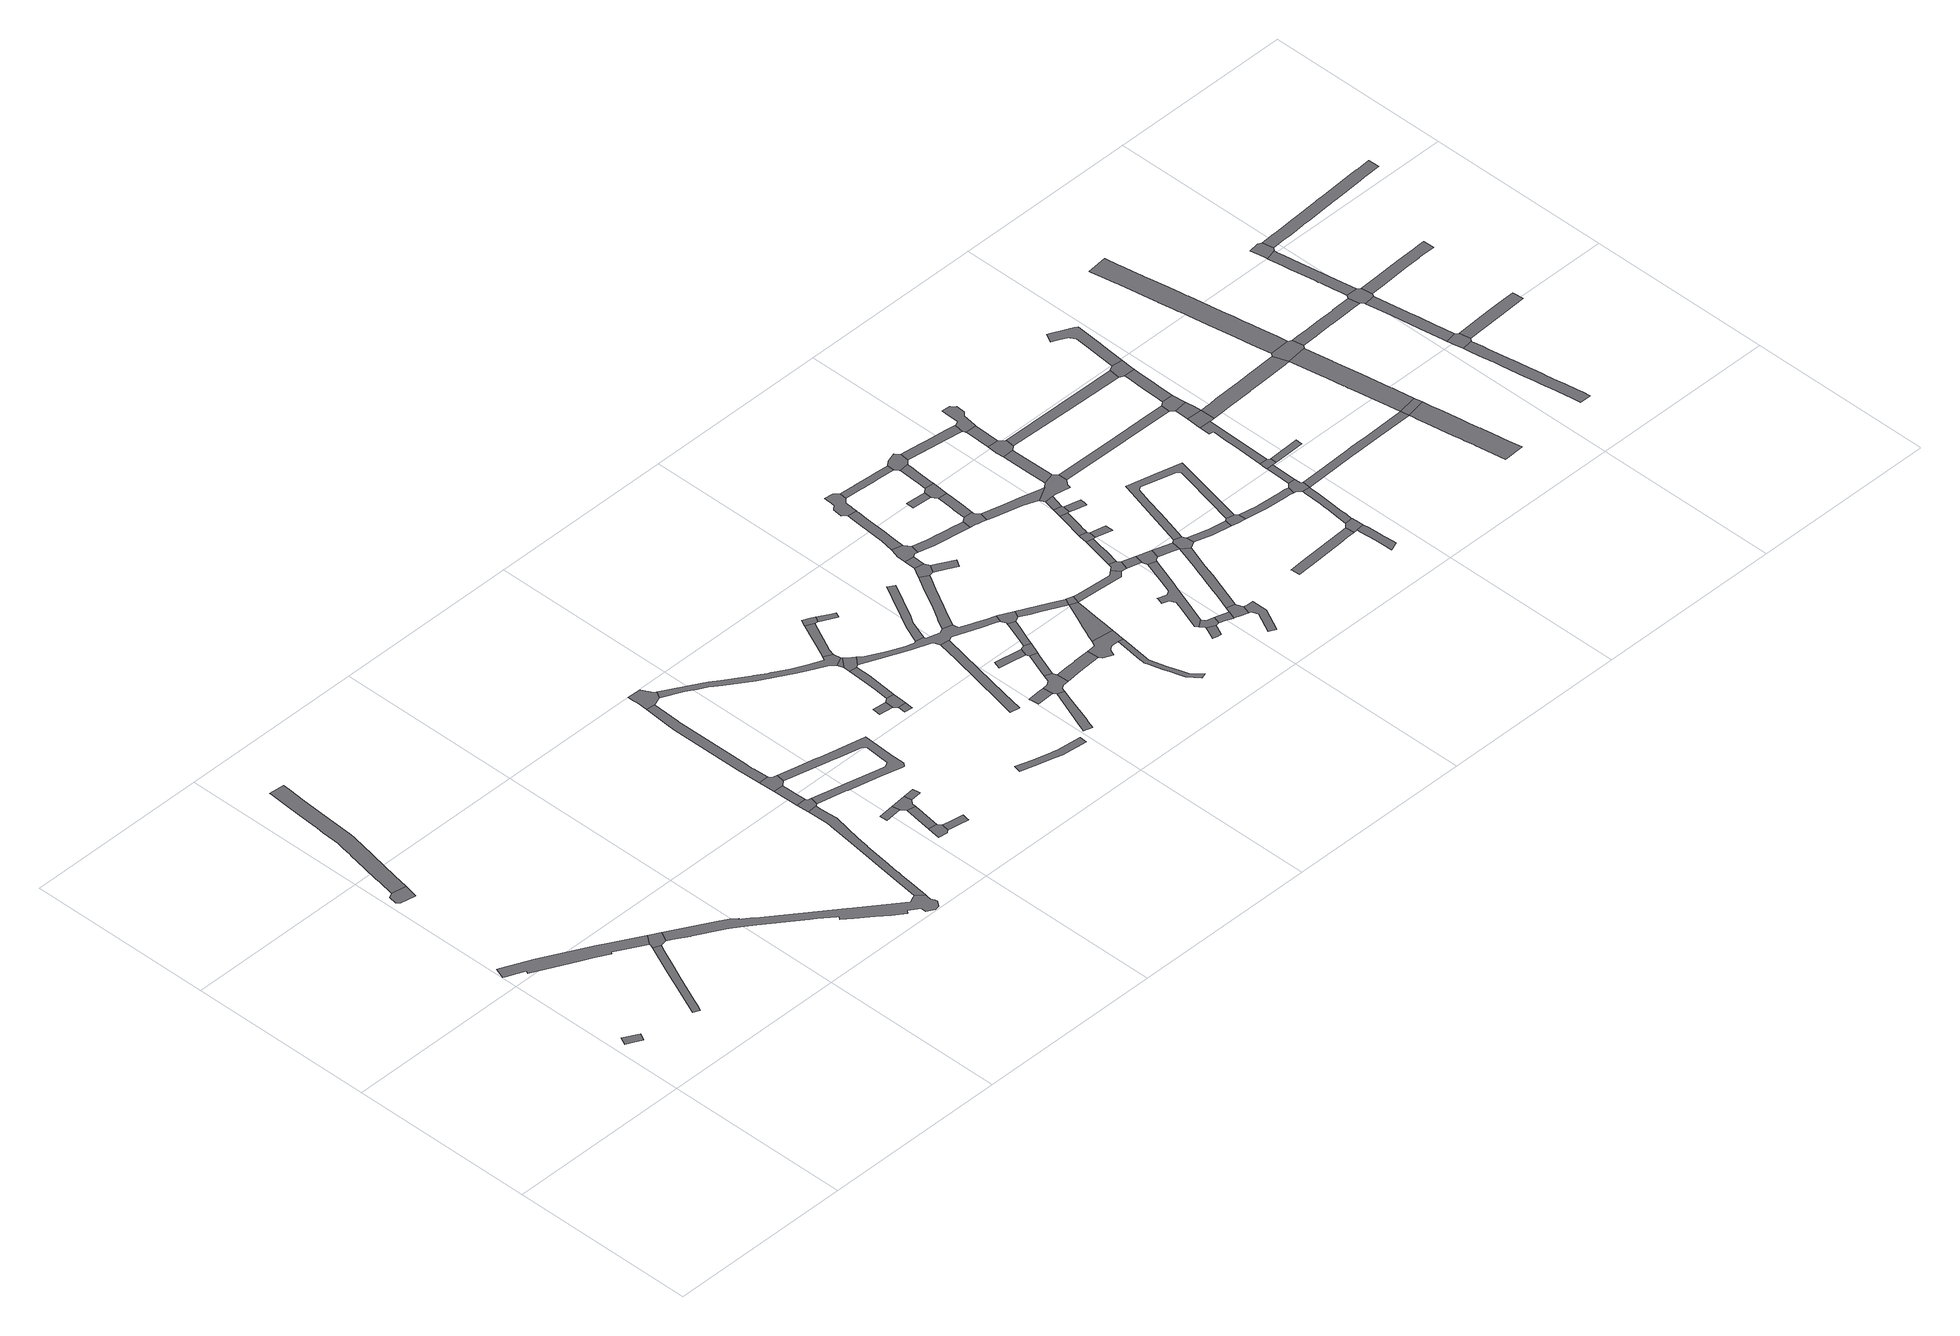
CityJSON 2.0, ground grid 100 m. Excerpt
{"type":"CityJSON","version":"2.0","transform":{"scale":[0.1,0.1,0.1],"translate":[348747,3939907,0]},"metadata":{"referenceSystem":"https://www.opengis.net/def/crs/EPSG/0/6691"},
"CityObjects":{
"road1":{"type":"Road","attributes":{"RoadStructureAttribute.sectionType":"1"},"geometry":[{"type":"MultiSurface","lod":"1","boundaries":[[[0,1,2,3,4,5,6]]]}]},
"road2":{"type":"Road","attributes":{"RoadStructureAttribute.sectionType":"1"},"geometry":[{"type":"MultiSurface","lod":"1","boundaries":[[[7,8,9,10,11,12,13,14,15,16,17,18,19,20,21,22,23]]]}]},
"road3":{"type":"Road","geometry":[{"type":"MultiSurface","lod":"1","boundaries":[[[24,25,26,27,28,29]]]}]},
"road4":{"type":"Road","attributes":{"RoadStructureAttribute.sectionType":"1"},"geometry":[{"type":"MultiSurface","lod":"1","boundaries":[[[30,31,32,33,34,35,36,37,38,39,40,41]]]}]},
"road5":{"type":"Road","attributes":{"RoadStructureAttribute.sectionType":"1"},"geometry":[{"type":"MultiSurface","lod":"1","boundaries":[[[42,43,44,45,46,47,48,49,50,51,52,53,54,55,56,57,58,59,60,25,24,61,62,63,64,65,66,67,68,69]]]}]},
"road6":{"type":"Road","geometry":[{"type":"MultiSurface","lod":"1","boundaries":[[[70,71,17,16,72,37,36]]]}]},
"road7":{"type":"Road","attributes":{"RoadStructureAttribute.sectionType":"1"},"geometry":[{"type":"MultiSurface","lod":"1","boundaries":[[[73,74,75,76,77,78,79,80,81,82,83,84,85,86,71,70,87,88,89,90,91,92,93,94,95,96,97,98,99,100,101,102,103,104,105,106,107,108,109,110,111,112,113]]]}]},
"road8":{"type":"Road","attributes":{"RoadStructureAttribute.sectionType":"1"},"geometry":[{"type":"MultiSurface","lod":"1","boundaries":[[[114,115,116,117,118,119,120,121,122,123,124,125,126,127,128,129,130,131,132,73,113]]]}]},
"road9":{"type":"Road","geometry":[{"type":"MultiSurface","lod":"1","boundaries":[[[128,127,133,134,135,136,137]]]}]},
"road10":{"type":"Road","attributes":{"RoadStructureAttribute.sectionType":"1"},"geometry":[{"type":"MultiSurface","lod":"1","boundaries":[[[136,138,139,140,141,142,137]]]}]},
"road11":{"type":"Road","geometry":[{"type":"MultiSurface","lod":"1","boundaries":[[[142,141,143,144,145,146,147]]]}]},
"road12":{"type":"Road","geometry":[{"type":"MultiSurface","lod":"1","boundaries":[[[148,149,150,151,152,153,154]]]}]},
"road13":{"type":"Road","attributes":{"RoadStructureAttribute.sectionType":"1"},"geometry":[{"type":"MultiSurface","lod":"1","boundaries":[[[155,156,157,158,159]]]}]},
"road14":{"type":"Road","attributes":{"RoadStructureAttribute.sectionType":"1"},"geometry":[{"type":"MultiSurface","lod":"1","boundaries":[[[160,149,148,161,162]]]}]},
"road15":{"type":"Road","attributes":{"RoadStructureAttribute.sectionType":"1"},"geometry":[{"type":"MultiSurface","lod":"1","boundaries":[[[146,163,164,165,166,167,168,169,170,171,172,173,147]]]}]},
"road16":{"type":"Road","attributes":{"RoadStructureAttribute.sectionType":"1"},"geometry":[{"type":"MultiSurface","lod":"1","boundaries":[[[153,174,175,176,177,178,179,154]]]}]},
"road17":{"type":"Road","geometry":[{"type":"MultiSurface","lod":"1","boundaries":[[[161,180,181,182,159,158,162]]]}]},
"road18":{"type":"Road","attributes":{"RoadStructureAttribute.sectionType":"1"},"geometry":[{"type":"MultiSurface","lod":"1","boundaries":[[[183,184,185,182,181]]]}]},
"road19":{"type":"Road","attributes":{"RoadStructureAttribute.sectionType":"1"},"geometry":[{"type":"MultiSurface","lod":"1","boundaries":[[[143,186,187,188,189,190,191,192,193,194,195,196,134,133,197,198,199,200,201,202,203,204,205,206,207,208,209,210,211,144]]]}]},
"road20":{"type":"Road","geometry":[{"type":"MultiSurface","lod":"1","boundaries":[[[212,213,170,169,214,215,216,217,218]]]}]},
"road21":{"type":"Road","attributes":{"RoadStructureAttribute.sectionType":"1"},"geometry":[{"type":"MultiSurface","lod":"1","boundaries":[[[219,220,221,222,223,224,225,226,227,228,229,230,231,232,233,234,215,214,235,236,237,238,239,240,241,242,243,244,245,246,247,248,249,250]]]}]},
"road22":{"type":"Road","attributes":{"RoadStructureAttribute.sectionType":"1"},"geometry":[{"type":"MultiSurface","lod":"1","boundaries":[[[251,252,253,254]]]}]},
"road23":{"type":"Road","attributes":{"RoadStructureAttribute.sectionType":"1"},"geometry":[{"type":"MultiSurface","lod":"1","boundaries":[[[255,256,257,258]]]}]},
"road24":{"type":"Road","geometry":[{"type":"MultiSurface","lod":"1","boundaries":[[[259,251,254,260,258,257,261,262]]]}]},
"road25":{"type":"Road","attributes":{"RoadStructureAttribute.sectionType":"1"},"geometry":[{"type":"MultiSurface","lod":"1","boundaries":[[[263,264,265,266,267,268,269,270,271,272,273,274,275,276,277]]]}]},
"road26":{"type":"Road","attributes":{"RoadStructureAttribute.sectionType":"1"},"geometry":[{"type":"MultiSurface","lod":"1","boundaries":[[[278,279,280,259,262,281,282]]]}]},
"road27":{"type":"Road","geometry":[{"type":"MultiSurface","lod":"1","boundaries":[[[249,248,283,284]]]}]},
"road28":{"type":"Road","geometry":[{"type":"MultiSurface","lod":"1","boundaries":[[[283,285,278,282,286,287,288,284]]]}]},
"road29":{"type":"Road","attributes":{"RoadStructureAttribute.sectionType":"1"},"geometry":[{"type":"MultiSurface","lod":"1","boundaries":[[[289,290,291,292,219,250]]]}]},
"road30":{"type":"Road","attributes":{"RoadStructureAttribute.sectionType":"1"},"geometry":[{"type":"MultiSurface","lod":"1","boundaries":[[[293,294,295,296,297,298,299,300,301,302,303]]]}]},
"road31":{"type":"Road","geometry":[{"type":"MultiSurface","lod":"1","boundaries":[[[304,305,306,307,291,290]]]}]},
"road32":{"type":"Road","attributes":{"RoadStructureAttribute.sectionType":"1"},"geometry":[{"type":"MultiSurface","lod":"1","boundaries":[[[308,309,310,311,312,313,314,315,316]]]}]},
"road33":{"type":"Road","attributes":{"RoadStructureAttribute.sectionType":"1"},"geometry":[{"type":"MultiSurface","lod":"1","boundaries":[[[317,318,319,320,321,322,323]]]}]},
"road34":{"type":"Road","attributes":{"RoadStructureAttribute.sectionType":"1"},"geometry":[{"type":"MultiSurface","lod":"1","boundaries":[[[324,325,326,327,305,304]]]}]},
"road35":{"type":"Road","geometry":[{"type":"MultiSurface","lod":"1","boundaries":[[[328,329,317,323,299,298,330,331,332,333,334,335]]]}]},
"road36":{"type":"Road","geometry":[{"type":"MultiSurface","lod":"1","boundaries":[[[336,337,338,339,340,341,342,343,344,345,346,347,348,349,350,351,352,353,354,355,356,357,358,359,360,361,362,287,286,363,364,365,366,367,308,316]]]}]},
"road37":{"type":"Road","attributes":{"RoadStructureAttribute.sectionType":"1"},"geometry":[{"type":"MultiSurface","lod":"1","boundaries":[[[368,369,370,371,372]]]}]},
"road38":{"type":"Road","attributes":{"RoadStructureAttribute.sectionType":"1"},"geometry":[{"type":"MultiSurface","lod":"1","boundaries":[[[373,374,375,335,334,376,377]]]}]},
"road39":{"type":"Road","attributes":{"RoadStructureAttribute.sectionType":"1"},"geometry":[{"type":"MultiSurface","lod":"1","boundaries":[[[378,379,380,381,382,383,384,385,386,354,353]]]}]},
"road40":{"type":"Road","attributes":{"RoadStructureAttribute.sectionType":"1"},"geometry":[{"type":"MultiSurface","lod":"1","boundaries":[[[387,388,389,390,391,333,332,392,393]]]}]},
"road41":{"type":"Road","geometry":[{"type":"MultiSurface","lod":"1","boundaries":[[[394,395,372,371,373,377]]]}]},
"road42":{"type":"Road","attributes":{"RoadStructureAttribute.sectionType":"1"},"geometry":[{"type":"MultiSurface","lod":"1","boundaries":[[[396,397,395,394,398,399,400,401]]]}]},
"road43":{"type":"Road","attributes":{"RoadStructureAttribute.sectionType":"1"},"geometry":[{"type":"MultiSurface","lod":"1","boundaries":[[[402,403,404,405,406,407,408,409,410,411,412,413,414,350,349]]]}]},
"road44":{"type":"Road","geometry":[{"type":"MultiSurface","lod":"1","boundaries":[[[400,415,416,417,340,339,418,401]]]}]},
"road45":{"type":"Road","geometry":[{"type":"MultiSurface","lod":"1","boundaries":[[[419,420,421,422,423,424,425,426,427,428,429,387,393,430]]]}]},
"road46":{"type":"Road","attributes":{"RoadStructureAttribute.sectionType":"1"},"geometry":[{"type":"MultiSurface","lod":"1","boundaries":[[[431,432,433,434,435,436,437,438,439,440,441,442,443,444,445,446,447,448,424,423]]]}]},
"road47":{"type":"Road","geometry":[{"type":"MultiSurface","lod":"1","boundaries":[[[449,408,407,450,451,452,453]]]}]},
"road48":{"type":"Road","attributes":{"RoadStructureAttribute.sectionType":"1"},"geometry":[{"type":"MultiSurface","lod":"1","boundaries":[[[454,455,456,457,458,459,460,416,415]]]}]},
"road49":{"type":"Road","attributes":{"RoadStructureAttribute.sectionType":"1"},"geometry":[{"type":"MultiSurface","lod":"1","boundaries":[[[427,461,462,463,464,465,466,467,468,469,428]]]}]},
"road50":{"type":"Road","attributes":{"RoadStructureAttribute.sectionType":"1"},"geometry":[{"type":"MultiSurface","lod":"1","boundaries":[[[452,470,471,453]]]}]},
"road51":{"type":"Road","attributes":{"RoadStructureAttribute.sectionType":"1"},"geometry":[{"type":"MultiSurface","lod":"1","boundaries":[[[450,472,473,474,451]]]}]},
"road52":{"type":"Road","geometry":[{"type":"MultiSurface","lod":"1","boundaries":[[[475,476,471,470,477,478,479,480,481]]]}]},
"road53":{"type":"Road","geometry":[{"type":"MultiSurface","lod":"1","boundaries":[[[482,483,484,458,457,465,464]]]}]},
"road54":{"type":"Road","attributes":{"RoadStructureAttribute.sectionType":"1"},"geometry":[{"type":"MultiSurface","lod":"1","boundaries":[[[480,485,486,487,488,489,490,491,492,493,494,495,496,497,498,499,481]]]}]},
"road55":{"type":"Road","attributes":{"RoadStructureAttribute.sectionType":"1"},"geometry":[{"type":"MultiSurface","lod":"1","boundaries":[[[500,501,502,503,504,505,506,507]]]}]},
"road56":{"type":"Road","geometry":[{"type":"MultiSurface","lod":"1","boundaries":[[[508,509,495,494,510,511,512,513,514,515,516,517,518,519,520,521]]]}]},
"road57":{"type":"Road","attributes":{"RoadStructureAttribute.sectionType":"1"},"geometry":[{"type":"MultiSurface","lod":"1","boundaries":[[[522,523,524,525,526,527,528,479,478,529,530,531,532,533,534]]]}]},
"road58":{"type":"Road","attributes":{"RoadStructureAttribute.sectionType":"1"},"geometry":[{"type":"MultiSurface","lod":"1","boundaries":[[[535,536,537,538,539,540,541,542,543,544,545,482,464]]]}]},
"road59":{"type":"Road","geometry":[{"type":"MultiSurface","lod":"1","boundaries":[[[546,547,548,549,550,551,507,506,552]]]}]},
"road60":{"type":"Road","attributes":{"RoadStructureAttribute.sectionType":"1"},"geometry":[{"type":"MultiSurface","lod":"1","boundaries":[[[553,546,552,554,555,556]]]}]},
"road61":{"type":"Road","attributes":{"RoadStructureAttribute.sectionType":"1"},"geometry":[{"type":"MultiSurface","lod":"1","boundaries":[[[557,558,559,560,561,562,563,564,565,566,567,550,549,568,569,570,571,572,573,574,575,576]]]}]},
"road62":{"type":"Road","geometry":[{"type":"MultiSurface","lod":"1","boundaries":[[[577,578,579,580,581,553,556]]]}]},
"road63":{"type":"Road","geometry":[{"type":"MultiSurface","lod":"1","boundaries":[[[582,583,584,585,586,587,588,589,590,591,522,534]]]}]},
"road64":{"type":"Road","attributes":{"RoadStructureAttribute.sectionType":"1"},"geometry":[{"type":"MultiSurface","lod":"1","boundaries":[[[592,593,594,595,596,597,598,599,579,578]]]}]},
"road65":{"type":"Road","attributes":{"RoadStructureAttribute.sectionType":"1"},"geometry":[{"type":"MultiSurface","lod":"1","boundaries":[[[600,601,602,603]]]}]},
"road66":{"type":"Road","geometry":[{"type":"MultiSurface","lod":"1","boundaries":[[[604,605,541,540,606,607,608,609]]]}]},
"road67":{"type":"Road","attributes":{"RoadStructureAttribute.sectionType":"1"},"geometry":[{"type":"MultiSurface","lod":"1","boundaries":[[[610,611,612,613,614,615,515,514,616,617,618,619,620,621,622,623]]]}]},
"road68":{"type":"Road","attributes":{"RoadStructureAttribute.sectionType":"1"},"geometry":[{"type":"MultiSurface","lod":"1","boundaries":[[[624,625,626,627,628,629,630,631,632,591,590]]]}]},
"road69":{"type":"Road","attributes":{"RoadStructureAttribute.sectionType":"1"},"geometry":[{"type":"MultiSurface","lod":"1","boundaries":[[[633,607,606,634,635,636]]]}]},
"road70":{"type":"Road","attributes":{"RoadStructureAttribute.sectionType":"1"},"geometry":[{"type":"MultiSurface","lod":"1","boundaries":[[[637,604,609,638,639,640,641,642]]]}]},
"road71":{"type":"Road","geometry":[{"type":"MultiSurface","lod":"1","boundaries":[[[643,644,629,628,645,646,647,648,649,600,603]]]}]},
"road72":{"type":"Road","geometry":[{"type":"MultiSurface","lod":"1","boundaries":[[[650,651,652,653,654,637,642,655]]]}]},
"road73":{"type":"Road","geometry":[{"type":"MultiSurface","lod":"1","boundaries":[[[656,657,636,635,576,575,658,659]]]}]},
"road74":{"type":"Road","attributes":{"RoadStructureAttribute.sectionType":"1"},"geometry":[{"type":"MultiSurface","lod":"1","boundaries":[[[660,661,662,663,664,665,666,667,581,580,668,669,670,671]]]}]},
"road75":{"type":"Road","attributes":{"RoadStructureAttribute.sectionType":"1"},"geometry":[{"type":"MultiSurface","lod":"1","boundaries":[[[672,673,674,675,676,677,678,649,648,679,680,681,682,683,684,685]]]}]},
"road76":{"type":"Road","attributes":{"RoadStructureAttribute.sectionType":"1"},"geometry":[{"type":"MultiSurface","lod":"1","boundaries":[[[651,686,687,688,689,690,691,692,693,694,695,652]]]}]},
"road77":{"type":"Road","attributes":{"RoadStructureAttribute.sectionType":"1"},"geometry":[{"type":"MultiSurface","lod":"1","boundaries":[[[587,696,697,698,699,700,701,702,703,704,705,588]]]}]},
"road78":{"type":"Road","attributes":{"RoadStructureAttribute.sectionType":"1"},"geometry":[{"type":"MultiSurface","lod":"1","boundaries":[[[706,707,708,650,655]]]}]},
"road79":{"type":"Road","geometry":[{"type":"MultiSurface","lod":"1","boundaries":[[[709,710,711,712,623,622,713,672,685]]]}]},
"road80":{"type":"Road","attributes":{"RoadStructureAttribute.sectionType":"1"},"geometry":[{"type":"MultiSurface","lod":"1","boundaries":[[[714,656,659,715,671]]]}]},
"road81":{"type":"Road","geometry":[{"type":"MultiSurface","lod":"1","boundaries":[[[716,694,693,717,718,719]]]}]},
"road82":{"type":"Road","attributes":{"RoadStructureAttribute.sectionType":"1"},"geometry":[{"type":"MultiSurface","lod":"1","boundaries":[[[720,721,716,719]]]}]},
"road83":{"type":"Road","geometry":[{"type":"MultiSurface","lod":"1","boundaries":[[[714,671,670,722,723,724,725]]]}]},
"road84":{"type":"Road","attributes":{"RoadStructureAttribute.sectionType":"1"},"geometry":[{"type":"MultiSurface","lod":"1","boundaries":[[[726,727,728,729,718,717]]]}]},
"road85":{"type":"Road","geometry":[{"type":"MultiSurface","lod":"1","boundaries":[[[698,721,720,730,731,732,733,734,735,736,699]]]}]},
"road86":{"type":"Road","attributes":{"RoadStructureAttribute.sectionType":"1"},"geometry":[{"type":"MultiSurface","lod":"1","boundaries":[[[737,738,739,740,741,710,709,742,743,744,745,746,747,748]]]}]},
"road87":{"type":"Road","attributes":{"RoadStructureAttribute.sectionType":"1"},"geometry":[{"type":"MultiSurface","lod":"1","boundaries":[[[749,750,751,723,722,752,753,754]]]}]},
"road88":{"type":"Road","attributes":{"RoadStructureAttribute.sectionType":"1"},"geometry":[{"type":"MultiSurface","lod":"1","boundaries":[[[755,756,757,736,735,758,759,760,761]]]}]},
"road89":{"type":"Road","geometry":[{"type":"MultiSurface","lod":"1","boundaries":[[[760,762,763,764,765,766,767,768,769,761]]]}]},
"road90":{"type":"Road","attributes":{"RoadStructureAttribute.sectionType":"1"},"geometry":[{"type":"MultiSurface","lod":"1","boundaries":[[[770,766,765,771,772,773]]]}]},
"road91":{"type":"Road","attributes":{"RoadStructureAttribute.sectionType":"1"},"geometry":[{"type":"MultiSurface","lod":"1","boundaries":[[[774,775,776,777,778,779,780,781,782,783,784]]]}]},
"road92":{"type":"Road","attributes":{"RoadStructureAttribute.sectionType":"1"},"geometry":[{"type":"MultiSurface","lod":"1","boundaries":[[[785,786,787,788,789,790,791,792,793,725,724,794,795,796,797,798,799,800,801,802,803,804,805,806,807]]]}]},
"road93":{"type":"Road","geometry":[{"type":"MultiSurface","lod":"1","boundaries":[[[753,808,809,810,807,806,754]]]}]},
"road94":{"type":"Road","geometry":[{"type":"MultiSurface","lod":"1","boundaries":[[[772,811,812,813,814,815,816,817,818,819,820,821,748,747,822,773]]]}]},
"road95":{"type":"Road","attributes":{"RoadStructureAttribute.sectionType":"1"},"geometry":[{"type":"MultiSurface","lod":"1","boundaries":[[[809,823,824,825,826,827,828,829,830,831,832,833,834,835,810]]]}]},
"road96":{"type":"Road","attributes":{"RoadStructureAttribute.sectionType":"1"},"geometry":[{"type":"MultiSurface","lod":"1","boundaries":[[[836,837,838,839,840,841,842,843,844,845,846]]]}]},
"road97":{"type":"Road","geometry":[{"type":"MultiSurface","lod":"1","boundaries":[[[847,848,849,774,784,841,840]]]}]},
"road98":{"type":"Road","attributes":{"RoadStructureAttribute.sectionType":"1"},"geometry":[{"type":"MultiSurface","lod":"1","boundaries":[[[850,851,852,853,734,733,854,855,856,857]]]}]},
"road99":{"type":"Road","attributes":{"RoadStructureAttribute.sectionType":"1"},"geometry":[{"type":"MultiSurface","lod":"1","boundaries":[[[858,859,860,861,862,863,864,849,848,865,866,867,868,869,870,871,872]]]}]},
"road100":{"type":"Road","attributes":{"RoadStructureAttribute.sectionType":"1"},"geometry":[{"type":"MultiSurface","lod":"1","boundaries":[[[873,874,763,762,875,876,877]]]}]},
"road101":{"type":"Road","geometry":[{"type":"MultiSurface","lod":"1","boundaries":[[[830,829,878,858,872,879,880,881,882,883]]]}]},
"road102":{"type":"Road","attributes":{"RoadStructureAttribute.sectionType":"1"},"geometry":[{"type":"MultiSurface","lod":"1","boundaries":[[[882,884,885,886,883]]]}]},
"road103":{"type":"Road","geometry":[{"type":"MultiSurface","lod":"1","boundaries":[[[887,885,884,888,889,890,891,892]]]}]},
"road104":{"type":"Road","attributes":{"RoadStructureAttribute.sectionType":"1"},"geometry":[{"type":"MultiSurface","lod":"1","boundaries":[[[891,893,894,895,896,897,898,899,900,901,902,903,904,905,892]]]}]},
"road105":{"type":"Road","attributes":{"RoadStructureAttribute.sectionType":"1"},"geometry":[{"type":"MultiSurface","lod":"1","boundaries":[[[889,906,907,908,909,890]]]}]},
"road106":{"type":"Road","geometry":[{"type":"MultiSurface","lod":"1","boundaries":[[[910,911,898,897,912]]]}]},
"road107":{"type":"Road","attributes":{"RoadStructureAttribute.sectionType":"1"},"geometry":[{"type":"MultiSurface","lod":"1","boundaries":[[[913,914,915,911,910]]]}]},
"road108":{"type":"Road","geometry":[{"type":"MultiSurface","lod":"1","boundaries":[[[916,915,914,917,918,850,857]]]}]},
"road109":{"type":"Road","attributes":{"RoadStructureAttribute.sectionType":"1"},"geometry":[{"type":"MultiSurface","lod":"1","boundaries":[[[919,920,921,922,918,917,923,924,925,926,927,928]]]}]},
"road110":{"type":"Road","attributes":{"RoadStructureAttribute.sectionType":"1"},"geometry":[{"type":"MultiSurface","lod":"1","boundaries":[[[929,930,931,932,933,934,935,936,937,938,939,879,872]]]}]},
"road111":{"type":"Road","geometry":[{"type":"MultiSurface","lod":"1","boundaries":[[[877,876,928,927,940,941,942]]]}]},
"road112":{"type":"Road","attributes":{"RoadStructureAttribute.sectionType":"1"},"geometry":[{"type":"MultiSurface","lod":"1","boundaries":[[[943,944,945,946,947,948,949,942,941,950,951,952,953,954,955,956,957]]]}]},
"road113":{"type":"Road","attributes":{"RoadStructureAttribute.sectionType":"1"},"geometry":[{"type":"MultiSurface","lod":"1","boundaries":[[[958,959,960,961,962,963,964,965,966,967,968,969,970,971,972,973,910,912]]]}]},
"road114":{"type":"Road","attributes":{"RoadStructureAttribute.sectionType":"1"},"geometry":[{"type":"MultiSurface","lod":"1","boundaries":[[[974,975,976,977,978,979,980,981,982,983,984,985,986,987,988,932,989,990,991,992,993,994,995,996,997,998,999,1000,1001,1002,1003,1004]]]}]},
"road115":{"type":"Road","geometry":[{"type":"MultiSurface","lod":"1","boundaries":[[[933,932,988,1005,1006]]]}]},
"road116":{"type":"Road","attributes":{"RoadStructureAttribute.sectionType":"1"},"geometry":[{"type":"MultiSurface","lod":"1","boundaries":[[[1007,1008,1009,1010,1011,1012,1013,1014,1015,1016,965,1017,1018,1019,1020,1021,1022,1023,1024,1025,1026,1027,1028,1029,1030,1031,933,1006]]]}]},
"road117":{"type":"Road","geometry":[{"type":"MultiSurface","lod":"1","boundaries":[[[965,1016,1032,1033,1034,1035,966]]]}]},
"road118":{"type":"Road","attributes":{"RoadStructureAttribute.sectionType":"1"},"geometry":[{"type":"MultiSurface","lod":"1","boundaries":[[[1036,1037,1038,1039,1040,1041,1042,1043,1044,1045,1046,1047,1048,1049,1050,1051,1052,1053,1054,1055,1056,1057,1035,1034,1058,1059,1060,1061,1062,1063,1064,1065,1066,1067,1068,1069,1070,1071,1072,1073,1074,1075,1076,1077,1078,1079,1080,1081,1082,1083,1084,1085,1086,1087,1088]]]}]},
"road119":{"type":"Road","attributes":{"RoadStructureAttribute.sectionType":"1"},"geometry":[{"type":"MultiSurface","lod":"1","boundaries":[[[1089,1090,1091,1092,1093,1094,1095,1033,1032,1096,1097,1098,1099,1100,1101,1102,1103,1104,1105,1106]]]}]},
"road120":{"type":"Road","attributes":{"RoadStructureAttribute.sectionType":"1"},"geometry":[{"type":"MultiSurface","lod":"1","boundaries":[[[1107,1108,1109,1110,1111,1112,1113,1114,1115,1116,1117,1118,1119,1120,1121,1122,1123,1124,1125,1126,1127,1128,1129,1130,1131,1132,1133,1134,1135,1136,1137,1138,1139,1140,1141,1142,1143,1144,1145]]]}]},
"road121":{"type":"Road","geometry":[{"type":"MultiSurface","lod":"1","boundaries":[[[1146,1147,1148,1149,1150,1151,1145,1144,1152]]]}]},
"road122":{"type":"Road","attributes":{"RoadStructureAttribute.sectionType":"1"},"geometry":[{"type":"MultiSurface","lod":"1","boundaries":[[[1153,1154,1155,1156,1157,1158,1159,1160,1161,1162,1163,1164,1165,1166,1167,1148,1147]]]}]},
"road123":{"type":"Road","geometry":[{"type":"MultiSurface","lod":"1","boundaries":[[[1168,1169,1170,1106,1105,1171,1161,1160,1172]]]}]},
"road124":{"type":"Road","attributes":{"RoadStructureAttribute.sectionType":"1"},"geometry":[{"type":"MultiSurface","lod":"1","boundaries":[[[1173,1174,1175,1176,1177,1178,1179,1180,1181,1182,1183,1184,1185,1170,1169,1186,1187,1188,1189,1190,1191,1192,1193,1194]]]}]},
"road125":{"type":"Road","geometry":[{"type":"MultiSurface","lod":"1","boundaries":[[[1193,1195,1196,1197,1198,1199,1200,1201,1194]]]}]},
"road126":{"type":"Road","attributes":{"RoadStructureAttribute.sectionType":"1"},"geometry":[{"type":"MultiSurface","lod":"1","boundaries":[[[1202,1203,1204,1205,1206,1207,1208,1146,1152]]]}]},
"road127":{"type":"Road","attributes":{"RoadStructureAttribute.sectionType":"1"},"geometry":[{"type":"MultiSurface","lod":"1","boundaries":[[[1209,1210,1211,1212,1213,1214,1215,1216,1168,1172,1217,1218,1219,1220,1221,1222,1223]]]}]},
"road128":{"type":"Road","attributes":{"RoadStructureAttribute.sectionType":"1"},"geometry":[{"type":"MultiSurface","lod":"1","boundaries":[[[1224,1225,1226,1227,1228,1229,1230,1231,1232,1233,1234,1235,1236,1237,1238,1239,1240,1241,1242,1243,1244,1245,1246,1247,1248,1249,1250,1196,1195]]]}]}
},
"vertices":[
[158,375,0],[76,418,0],[66,396,0],[63,390,0],[57,377,0],[91,359,0],[137,335,0],
[16,1081,0],[110,1038,0],[103,1024,0],[326,911,0],[388,881,0],[460,845,0],[467,856,0],[476,851,0],[480,848,0],[622,768,0],[659,817,0],[516,898,0],[452,932,0],[197,1065,0],[39,1136,0],[25,1141,0],[5,1085,0],
[150,1824,0],[71,1839,0],[45,1826,0],[36,1782,0],[54,1766,0],[135,1750,0],
[457,293,0],[469,318,0],[488,360,0],[558,517,0],[585,579,0],[637,689,0],[653,723,0],[615,740,0],[544,581,0],[515,515,0],[511,507,0],[424,308,0],
[183,2704,0],[183,2702,0],[176,2609,0],[174,2582,0],[169,2517,0],[168,2505,0],[160,2398,0],[159,2388,0],[156,2345,0],[151,2280,0],[151,2271,0],[149,2248,0],[142,2213,0],[132,2157,0],[130,2150,0],[110,2044,0],[94,1959,0],[91,1941,0],[89,1932,0],[167,1913,0],[217,2164,0],[227,2212,0],[231,2229,0],[233,2259,0],[244,2424,0],[255,2571,0],[261,2646,0],[265,2698,0],
[690,732,0],[720,785,0],[625,761,0],
[1685,143,0],[1672,138,0],[1661,133,0],[1641,124,0],[1415,296,0],[1413,298,0],[1081,551,0],[1065,564,0],[1017,600,0],[1027,599,0],[1021,604,0],[996,626,0],[943,657,0],[761,762,0],[717,716,0],[790,673,0],[795,671,0],[936,591,0],[962,577,0],[1004,546,0],[1051,512,0],[1242,368,0],[1270,347,0],[1338,293,0],[1347,286,0],[1335,270,0],[1384,230,0],[1460,169,0],[1516,124,0],[1576,79,0],[1588,95,0],[1642,59,0],[1642,31,0],[1682,9,0],[1705,12,0],[1729,44,0],[1725,54,0],[1723,57,0],[1716,73,0],[1719,96,0],[1721,108,0],
[1732,190,0],[1740,248,0],[1743,277,0],[1747,301,0],[1748,313,0],[1752,342,0],[1756,374,0],[1778,524,0],[1779,528,0],[1791,597,0],[1821,757,0],[1819,807,0],[1817,863,0],[1817,879,0],[1764,877,0],[1768,761,0],[1762,715,0],[1746,594,0],[1708,311,0],
[1830,889,0],[1840,932,0],[1822,936,0],[1816,947,0],[1762,945,0],
[1813,1013,0],[1813,1021,0],[1811,1062,0],[1811,1083,0],[1757,1084,0],
[1836,1104,0],[1847,1150,0],[1821,1156,0],[1808,1174,0],[1754,1172,0],
[2100,404,0],[2055,410,0],[2047,355,0],[2044,336,0],[2092,329,0],[2109,342,0],[2114,384,0],
[1964,624,0],[1965,608,0],[1967,584,0],[2057,591,0],[2052,633,0],
[2061,455,0],[2124,558,0],[2077,565,0],
[1804,1257,0],[1803,1270,0],[1803,1305,0],[1802,1705,0],[1802,1720,0],[1802,1727,0],[1811,1878,0],[1763,1882,0],[1750,1733,0],[1750,1697,0],[1750,1302,0],
[2121,340,0],[2165,333,0],[2222,323,0],[2225,336,0],[2231,363,0],[2153,377,0],
[2127,580,0],[2142,600,0],[2138,641,0],
[2204,606,0],[2202,623,0],[2199,647,0],
[2058,1052,0],[2098,1043,0],[2114,1039,0],[2248,1008,0],[2260,987,0],[2254,905,0],[2250,855,0],[2227,842,0],[2192,850,0],[2007,893,0],[1997,895,0],[1982,854,0],[1993,851,0],[2160,812,0],[2274,785,0],[2285,783,0],[2300,802,0],[2300,860,0],[2300,865,0],[2303,944,0],[2308,1044,0],[2161,1078,0],[2137,1083,0],[2072,1098,0],[2050,1103,0],[1936,1129,0],
[1764,1968,0],[1768,1942,0],[1858,1894,0],[1881,1933,0],[1867,1942,0],[1839,1995,0],[1765,1999,0],
[2567,1560,0],[2560,1545,0],[2557,1540,0],[2489,1570,0],[2411,1607,0],[2334,1651,0],[2330,1653,0],[2318,1660,0],[2274,1687,0],[2262,1695,0],[2255,1699,0],[2228,1717,0],[2138,1778,0],[2090,1810,0],[2069,1824,0],[2058,1830,0],[1969,1843,0],[2019,1814,0],[2074,1782,0],[2083,1774,0],[2118,1749,0],[2244,1662,0],[2252,1657,0],[2315,1621,0],[2401,1572,0],[2450,1547,0],[2539,1502,0],[2549,1497,0],[2566,1480,0],[2568,1476,0],[2617,1497,0],[2611,1538,0],
[2541,1144,0],[2467,1151,0],[2463,1106,0],[2536,1097,0],
[2551,1036,0],[2595,1033,0],[2599,1075,0],[2555,1078,0],
[2563,1159,0],[2539,1096,0],[2601,1098,0],[2605,1155,0],
[2974,351,0],[2840,364,0],[2835,365,0],[2834,365,0],[2791,376,0],[2759,384,0],[2717,397,0],[2627,424,0],[2619,386,0],[2710,359,0],[2759,345,0],[2791,337,0],[2799,335,0],[2833,326,0],[2968,309,0],
[2579,1404,0],[2575,1306,0],[2571,1237,0],[2620,1323,0],[2621,1402,0],
[2581,1444,0],[2623,1492,0],
[2581,1427,0],[2636,1412,0],[2670,1451,0],[2640,1477,0],
[2623,1573,0],[2705,1743,0],[2662,1763,0],[2571,1569,0],
[3059,356,0],[3066,376,0],[3074,399,0],[3078,410,0],[3129,560,0],[3148,616,0],[3112,629,0],[3067,511,0],[3035,427,0],[3015,374,0],[3014,371,0],
[2723,1743,0],[2739,1771,0],[2722,1780,0],[2680,1800,0],
[2993,1237,0],[2968,1118,0],[2899,791,0],[2878,694,0],[2928,684,0],[2953,803,0],[2995,1005,0],[3017,1114,0],[3041,1230,0],
[3098,702,0],[3078,700,0],[3003,694,0],[2999,693,0],[3002,675,0],[3008,643,0],[3103,648,0],
[2807,1700,0],[2813,1697,0],[2823,1724,0],[2807,1732,0],
[3148,719,0],[3128,704,0],[3156,639,0],[3174,650,0],[3211,653,0],[3206,719,0],[3198,741,0],[3161,755,0],
[3064,1239,0],[3205,1187,0],[3273,1162,0],[3293,1155,0],[3306,1192,0],[3291,1198,0],[3266,1208,0],[3250,1214,0],[3218,1226,0],[3197,1235,0],[3196,1235,0],[3132,1260,0],[3129,1276,0],[3126,1292,0],[3075,1308,0],[3048,1294,0],[2977,1316,0],[2975,1326,0],[2931,1334,0],[2922,1330,0],[2908,1333,0],[2876,1343,0],[2803,1376,0],[2786,1384,0],[2767,1393,0],[2698,1427,0],[2689,1434,0],[2770,1353,0],[2803,1339,0],[2874,1308,0],[2976,1274,0],[2979,1268,0],
[3073,979,0],[3062,940,0],[3123,930,0],[3208,915,0],[3221,955,0],
[3214,897,0],[3200,858,0],[3191,833,0],[3248,869,0],[3254,884,0],
[3015,1432,0],[3038,1467,0],[3092,1565,0],[3144,1661,0],[3108,1684,0],[3070,1614,0],[3046,1569,0],[3009,1499,0],[2974,1433,0],
[3417,732,0],[3365,729,0],[3329,727,0],[3324,726,0],[3273,723,0],[3299,660,0],[3421,669,0],
[3280,950,0],[3246,964,0],
[3297,1108,0],[3258,998,0],[3297,994,0],[3321,1055,0],[3341,1105,0],[3302,1120,0],
[3175,1381,0],[3175,1382,0],[3189,1406,0],[3248,1513,0],[3290,1586,0],[3298,1600,0],[3253,1624,0],[3247,1613,0],[3220,1563,0],[3160,1453,0],[3150,1436,0],[3115,1376,0],[3107,1364,0],
[3368,1118,0],[3386,1154,0],[3313,1190,0],[3304,1125,0],
[3480,629,0],[3493,660,0],[3504,671,0],[3518,678,0],[3560,679,0],[3588,676,0],[3588,677,0],[3592,713,0],[3597,749,0],[3479,763,0],[3466,735,0],[3430,651,0],
[3540,525,0],[3537,501,0],[3536,494,0],[3543,471,0],[3545,458,0],[3562,404,0],[3575,363,0],[3582,337,0],[3595,294,0],[3642,236,0],[3671,246,0],[3622,302,0],[3609,344,0],[3590,406,0],[3571,466,0],[3567,487,0],[3565,495,0],[3567,513,0],
[3264,1644,0],[3322,1604,0],[3348,1643,0],[3335,1672,0],[3284,1680,0],
[3420,1092,0],[3467,1069,0],[3495,1055,0],[3586,1011,0],[3604,1047,0],[3564,1066,0],[3483,1106,0],
[3607,827,0],[3608,837,0],[3625,975,0],[3628,992,0],[3586,1010,0],[3538,901,0],[3522,862,0],[3503,820,0],[3499,809,0],
[3337,1737,0],[3287,1740,0],
[3384,1573,0],[3434,1547,0],[3458,1586,0],
[3295,1808,0],[3290,1790,0],[3356,1750,0],[3372,1746,0],[3384,1794,0],[3361,1826,0],[3303,1841,0],
[3639,1036,0],[3635,1037,0],[3606,1046,0],
[3366,1890,0],[3367,1903,0],[3370,1940,0],[3375,2002,0],[3376,2021,0],[3379,2059,0],[3383,2103,0],[3385,2124,0],[3385,2132,0],[3386,2138,0],[3336,2142,0],[3333,2112,0],[3320,1951,0],[3316,1916,0],[3311,1874,0],
[3891,439,0],[3884,423,0],[3868,387,0],[3895,382,0],[3914,379,0],[3937,426,0],[3944,439,0],[3899,458,0],
[3315,2166,0],[3316,2166,0],[3388,2163,0],[3389,2174,0],[3392,2212,0],[3414,2232,0],[3415,2232,0],[3418,2272,0],[3398,2295,0],[3348,2299,0],[3347,2282,0],[3346,2267,0],[3343,2236,0],[3320,2216,0],
[3665,1743,0],[3589,1755,0],[3587,1755,0],[3547,1761,0],[3506,1768,0],[3487,1771,0],[3464,1775,0],[3434,1730,0],[3454,1725,0],[3520,1714,0],[3543,1711,0],[3558,1708,0],[3658,1693,0],
[3646,991,0],[3741,984,0],[3792,981,0],[3881,975,0],[3885,974,0],[3911,999,0],[3883,1037,0],[3854,1016,0],[3853,1016,0],[3664,1030,0],[3648,1034,0],
[3975,482,0],[3933,494,0],[3930,499,0],[3922,516,0],[3883,488,0],[3901,462,0],[3964,442,0],
[4049,461,0],[3996,430,0],[4031,416,0],[4034,416,0],
[3986,818,0],[3965,755,0],[3940,741,0],[3892,755,0],[3892,754,0],[3885,732,0],[3882,718,0],[3918,706,0],[3932,677,0],[3923,650,0],[3872,504,0],[3944,575,0],[3957,612,0],[3979,672,0],[3998,724,0],[4003,739,0],[4005,743,0],[4016,774,0],[4073,932,0],[4030,947,0],
[4065,406,0],[4104,393,0],[4119,438,0],[4104,474,0],[4060,490,0],
[3684,1690,0],[3695,1688,0],[3699,1687,0],[3721,1681,0],[3733,1678,0],[3746,1675,0],[3758,1723,0],[3738,1748,0],[3739,1758,0],[3689,1762,0],
[4116,389,0],[4132,355,0],[4075,242,0],[4111,224,0],[4174,350,0],[4172,433,0],[4142,433,0],[4123,437,0],
[3685,2003,0],[3579,2011,0],[3578,1970,0],[3682,1963,0],
[3907,1071,0],[3903,1052,0],[3944,997,0],[3957,1044,0],[3956,1045,0],[3946,1062,0],
[3621,2256,0],[3615,2256,0],[3550,2261,0],[3503,2265,0],[3502,2265,0],[3486,2266,0],[3505,2226,0],[3516,2225,0],[3521,2224,0],[3546,2222,0],[3572,2220,0],[3616,2217,0],[3702,2210,0],[3705,2250,0],
[3744,1819,0],[3751,1910,0],[3752,1921,0],[3752,1927,0],[3752,1929,0],[3702,1933,0],[3697,1869,0],[3697,1862,0],[3694,1830,0],
[3964,1043,0],[4006,978,0],[4019,974,0],[4032,1023,0],
[3946,1251,0],[3963,1135,0],[3966,1148,0],[3966,1151,0],[3977,1207,0],[3985,1242,0],
[3684,1963,0],[3693,1948,0],[3753,1942,0],[3758,2001,0],[3759,2015,0],[3760,2019,0],[3709,2023,0],
[4003,1284,0],[3996,1293,0],[3957,1302,0],[3955,1294,0],[3950,1269,0],[3999,1244,0],
[4110,1000,0],[4038,1021,0],[4076,940,0],[4096,950,0],
[4177,832,0],[4158,774,0],[4149,749,0],[4134,703,0],[4131,694,0],[4104,611,0],[4087,566,0],[4064,502,0],[4177,687,0],[4199,752,0],[4244,885,0],[4205,917,0],
[3722,2187,0],[3721,2179,0],[3720,2170,0],[3716,2101,0],[3715,2097,0],[3714,2077,0],[3713,2066,0],[3761,2035,0],[3761,2044,0],[3767,2121,0],[3771,2170,0],[3771,2176,0],[3772,2188,0],[3773,2193,0],
[4000,1312,0],[4004,1329,0],[4009,1347,0],[4015,1373,0],[4024,1413,0],[4029,1434,0],[4029,1435,0],[4032,1446,0],[3992,1455,0],[3986,1429,0],
[3781,1666,0],[3930,1629,0],[4005,1597,0],[4085,1641,0],[4068,1644,0],[4014,1659,0],[3973,1670,0],[3877,1694,0],[3852,1700,0],[3808,1711,0],
[4086,1220,0],[4086,1224,0],[4087,1263,0],
[3795,2213,0],[3800,2263,0],[3780,2285,0],[3728,2270,0],[3719,2190,0],
[4211,968,0],[4167,928,0],
[4004,1507,0],[4042,1447,0],[4050,1489,0],[4045,1498,0],
[4066,1572,0],[4018,1571,0],
[4281,905,0],[4278,948,0],[4268,965,0],[4229,977,0],
[4069,1440,0],[4132,1424,0],[4135,1448,0],[4137,1466,0],
[4083,1574,0],[4165,1558,0],[4170,1583,0],[4191,1606,0],[4191,1656,0],[4170,1677,0],[4109,1661,0],
[4061,2229,0],[4003,2236,0],[3945,2244,0],[3912,2248,0],[3868,2253,0],[3894,2200,0],[3895,2200,0],[3903,2199,0],[3925,2196,0],[4017,2184,0],[4103,2172,0],[4110,2222,0],
[4394,913,0],[4382,917,0],[4280,947,0],[4375,877,0],[4476,857,0],[4483,899,0],
[4106,1883,0],[4106,1873,0],[4108,1765,0],[4169,1709,0],[4166,1869,0],[4166,1919,0],[4106,1917,0],
[4190,1937,0],[4196,1987,0],[4192,1987,0],[4167,2011,0],[4107,2014,0],[4106,1989,0],[4105,1964,0],[4105,1961,0],
[4112,2146,0],[4172,2136,0],[4172,2152,0],[4112,2155,0],
[4823,480,0],[4778,478,0],[4519,463,0],[4448,459,0],[4448,456,0],[4451,409,0],[4582,416,0],[4614,418,0],[4733,425,0],[4780,428,0],[4826,430,0],
[4565,1014,0],[4588,1114,0],[4588,1116,0],[4633,1312,0],[4488,1349,0],[4421,1366,0],[4342,1386,0],[4338,1373,0],[4280,1161,0],[4297,1069,0],[4319,1149,0],[4343,1239,0],[4367,1325,0],[4384,1334,0],[4422,1324,0],[4570,1287,0],[4582,1268,0],[4555,1149,0],[4547,1115,0],[4540,1083,0],[4529,1040,0],[4498,909,0],[4539,899,0],
[4512,850,0],[4554,844,0],[4553,884,0],
[4174,2165,0],[4184,2237,0],[4206,2257,0],[4209,2307,0],[4206,2307,0],[4186,2330,0],[4141,2331,0],[4140,2308,0],[4140,2287,0],[4139,2234,0],[4117,2221,0],[4107,2166,0],
[4655,827,0],[4662,827,0],[4672,826,0],[4678,825,0],[4796,817,0],[4814,816,0],[4831,812,0],[4841,853,0],[4820,856,0],[4797,857,0],[4783,858,0],[4661,867,0],[4657,868,0],
[4901,302,0],[4900,321,0],[4899,331,0],[4894,407,0],[4892,438,0],[4848,432,0],[4849,414,0],[4853,327,0],[4855,296,0],[4858,227,0],[4906,247,0],
[4889,482,0],[4888,502,0],[4844,499,0],
[4846,1647,0],[4785,1648,0],[4473,1652,0],[4229,1655,0],[4285,1604,0],[4457,1602,0],[4676,1600,0],[4845,1597,0],
[4868,790,0],[4868,785,0],[4867,776,0],[4861,673,0],[4858,648,0],[4857,620,0],[4853,581,0],[4887,511,0],[4890,543,0],[4892,575,0],[4897,645,0],[4903,726,0],[4906,769,0],[4906,777,0],[4907,786,0],
[4760,1981,0],[4529,1984,0],[4526,1929,0],[4854,1921,0],[4862,1980,0],
[4843,809,0],[4913,832,0],[4911,832,0],[4902,835,0],[4902,873,0],[4863,873,0],
[4903,1010,0],[4868,1011,0],[4866,967,0],
[4868,1026,0],[4912,1010,0],[4927,1011,0],[4926,1046,0],[4914,1055,0],[4870,1057,0],
[4915,1122,0],[4916,1185,0],[4917,1217,0],[4918,1262,0],[4924,1418,0],[4861,1420,0],[4859,1363,0],[4881,1360,0],[4881,1351,0],[4879,1279,0],[4877,1218,0],[4875,1186,0],[4872,1121,0],
[5023,1015,0],[5097,1018,0],[5098,1053,0],[4940,1045,0],
[4947,1498,0],[4864,1502,0],[4951,1419,0],
[4945,1539,0],[4939,1586,0],[4867,1578,0],
[4857,1587,0],[4931,1661,0],[4871,1663,0],
[4880,1888,0],[4877,1805,0],[4876,1796,0],[4872,1686,0],[4933,1713,0],[4933,1720,0],[4937,1808,0],[4940,1885,0],[4941,1909,0],[4881,1908,0],
[5196,797,0],[5238,798,0],[5357,801,0],[5570,805,0],[5563,850,0],[5339,844,0],[5301,843,0],[5235,841,0],[5214,840,0],[5059,836,0],[5023,835,0],
[4942,1931,0],[4948,1988,0],[4889,1994,0],
[4816,2307,0],[4848,2291,0],[4894,2268,0],[4897,2263,0],[4912,2237,0],[4904,2156,0],[4897,2080,0],[4956,2075,0],[4964,2155,0],[4974,2289,0],[4961,2296,0],[4941,2307,0],[4927,2313,0],[4857,2348,0],[4840,2356,0],
[5017,1423,0],[5053,1425,0],[5194,1431,0],[5196,1431,0],[5204,1432,0],[5283,1436,0],[5436,1444,0],[5462,1445,0],[5433,1524,0],[5279,1516,0],[5200,1512,0],[5197,1511,0],[5191,1511,0],[5048,1505,0],[5012,1502,0],[4993,1501,0],
[5753,365,0],[5747,400,0],[5737,461,0],[5736,471,0],[5728,516,0],[5728,517,0],[5725,531,0],[5717,579,0],[5711,617,0],[5691,739,0],[5689,747,0],[5688,752,0],[5684,775,0],[5680,801,0],[5676,823,0],[5571,797,0],[5573,783,0],[5574,782,0],[5577,759,0],[5581,735,0],[5584,715,0],[5602,598,0],[5608,563,0],[5615,525,0],[5616,518,0],[5617,511,0],[5627,453,0],[5627,450,0],[5632,420,0],[5655,286,0],[5766,290,0],
[5669,867,0],[5669,869,0],
[5653,966,0],[5652,976,0],[5650,988,0],[5648,998,0],[5623,1152,0],[5619,1171,0],[5597,1306,0],[5596,1309,0],[5585,1376,0],[5571,1458,0],[5494,1258,0],[5495,1252,0],[5497,1240,0],[5511,1155,0],[5513,1144,0],[5515,1132,0],[5517,1118,0],[5530,1044,0],[5532,1034,0],[5533,1026,0],[5536,1010,0],[5552,915,0],[5553,910,0],[5554,903,0],[5558,880,0],
[5585,1473,0],[5573,1533,0],[5556,1544,0],[5446,1539,0],
[5281,2514,0],[5283,2503,0],[5293,2448,0],[5301,2407,0],[5306,2376,0],[5306,2374,0],[5310,2351,0],[5341,2168,0],[5344,2151,0],[5344,2147,0],[5358,2068,0],[5359,2062,0],[5362,2039,0],[5363,2035,0],[5377,1948,0],[5377,1947,0],[5393,1850,0],[5395,1841,0],[5396,1829,0],[5397,1823,0],[5413,1728,0],[5428,1642,0],[5546,1605,0],[5536,1665,0],[5534,1677,0],[5532,1690,0],[5531,1696,0],[5520,1759,0],[5516,1786,0],[5514,1797,0],[5513,1803,0],[5508,1835,0],[5502,1868,0],[5501,1874,0],[5486,1964,0],[5486,1967,0],[5484,1974,0],[5467,2079,0],[5466,2083,0],[5458,2133,0],[5458,2135,0],[5456,2146,0],[5456,2148,0],[5455,2150,0],[5449,2186,0],[5432,2284,0],[5427,2315,0],[5425,2323,0],[5421,2350,0],[5410,2415,0],[5409,2419,0],[5403,2458,0],[5391,2525,0],
[5848,1546,0],[5842,1545,0],[5762,1542,0],[5756,1541,0],[5753,1541,0],[5675,1538,0],[5608,1535,0],[5635,1475,0],[5672,1477,0],[5679,1477,0],[5772,1482,0],[5773,1482,0],[5775,1482,0],[5815,1484,0],[5883,1487,0],[5915,1489,0],[5963,1491,0],[5952,1551,0],
[6070,916,0],[6073,899,0],[6084,834,0],[6087,813,0],[6090,796,0],[6093,782,0],[6096,761,0],[6100,738,0],[6107,692,0],[6119,610,0],[6120,603,0],[6128,555,0],[6130,538,0],[6137,499,0],[6141,477,0],[6159,355,0],[6166,311,0],[6227,310,0],[6221,359,0],[6217,386,0],[6207,447,0],[6202,479,0],[6200,492,0],[6196,516,0],[6189,558,0],[6189,560,0],[6180,612,0],[6180,614,0],[6162,729,0],[6159,745,0],[6158,752,0],[6156,767,0],[6154,775,0],[6148,815,0],[6144,839,0],[6140,864,0],[6136,889,0],[6125,952,0],[6066,943,0],
[6127,1028,0],[6111,1040,0],[6051,1030,0],[6054,1010,0],[6056,1000,0],[6059,981,0],[6137,968,0],
[6101,1102,0],[6095,1141,0],[6094,1146,0],[6080,1236,0],[6077,1260,0],[6076,1263,0],[6054,1403,0],[6041,1478,0],[5981,1468,0],[5995,1385,0],[6004,1329,0],[6020,1226,0],[6025,1186,0],[6027,1174,0],[6047,1051,0],
[6041,1555,0],[6025,1567,0],[5964,1567,0],[5979,1478,0],[6050,1495,0],
[5902,1955,0],[5903,1954,0],[5910,1903,0],[5912,1891,0],[5917,1864,0],[5921,1838,0],[5922,1831,0],[5933,1771,0],[5937,1742,0],[5939,1724,0],[5942,1713,0],[5953,1638,0],[5959,1602,0],[6007,1680,0],[5994,1756,0],[5983,1827,0],[5976,1874,0],[5962,1962,0],[5958,1986,0],[5958,1987,0],[5954,2013,0],[5896,1997,0],
[5967,2029,0],[5957,2089,0],[5940,2100,0],[5880,2091,0],[5885,2067,0],[5889,2041,0],[5895,2006,0],
[6336,978,0],[6495,986,0],[6492,1046,0],[6455,1045,0],[6393,1042,0],[6326,1039,0],[6283,1038,0],
[6466,1576,0],[6440,1575,0],[6433,1574,0],[6408,1573,0],[6284,1567,0],[6262,1566,0],[6257,1566,0],[6151,1560,0],[6066,1496,0],[6122,1499,0],[6285,1509,0],[6372,1514,0],[6374,1514,0],[6398,1515,0],[6469,1516,0],
[6038,2033,0],[6091,2036,0],[6168,2041,0],[6180,2042,0],[6215,2044,0],[6339,2052,0],[6365,2053,0],[6391,2055,0],[6397,2055,0],[6569,2067,0],[6598,2068,0],[6607,2069,0],[6694,2074,0],[6690,2134,0],[6622,2129,0],[6613,2129,0],[6597,2129,0],[6580,2128,0],[6386,2116,0],[6335,2113,0],[6327,2112,0],[6309,2111,0],[6199,2104,0],[6158,2102,0],[6136,2101,0],[6056,2096,0],[6037,2095,0]
]}
